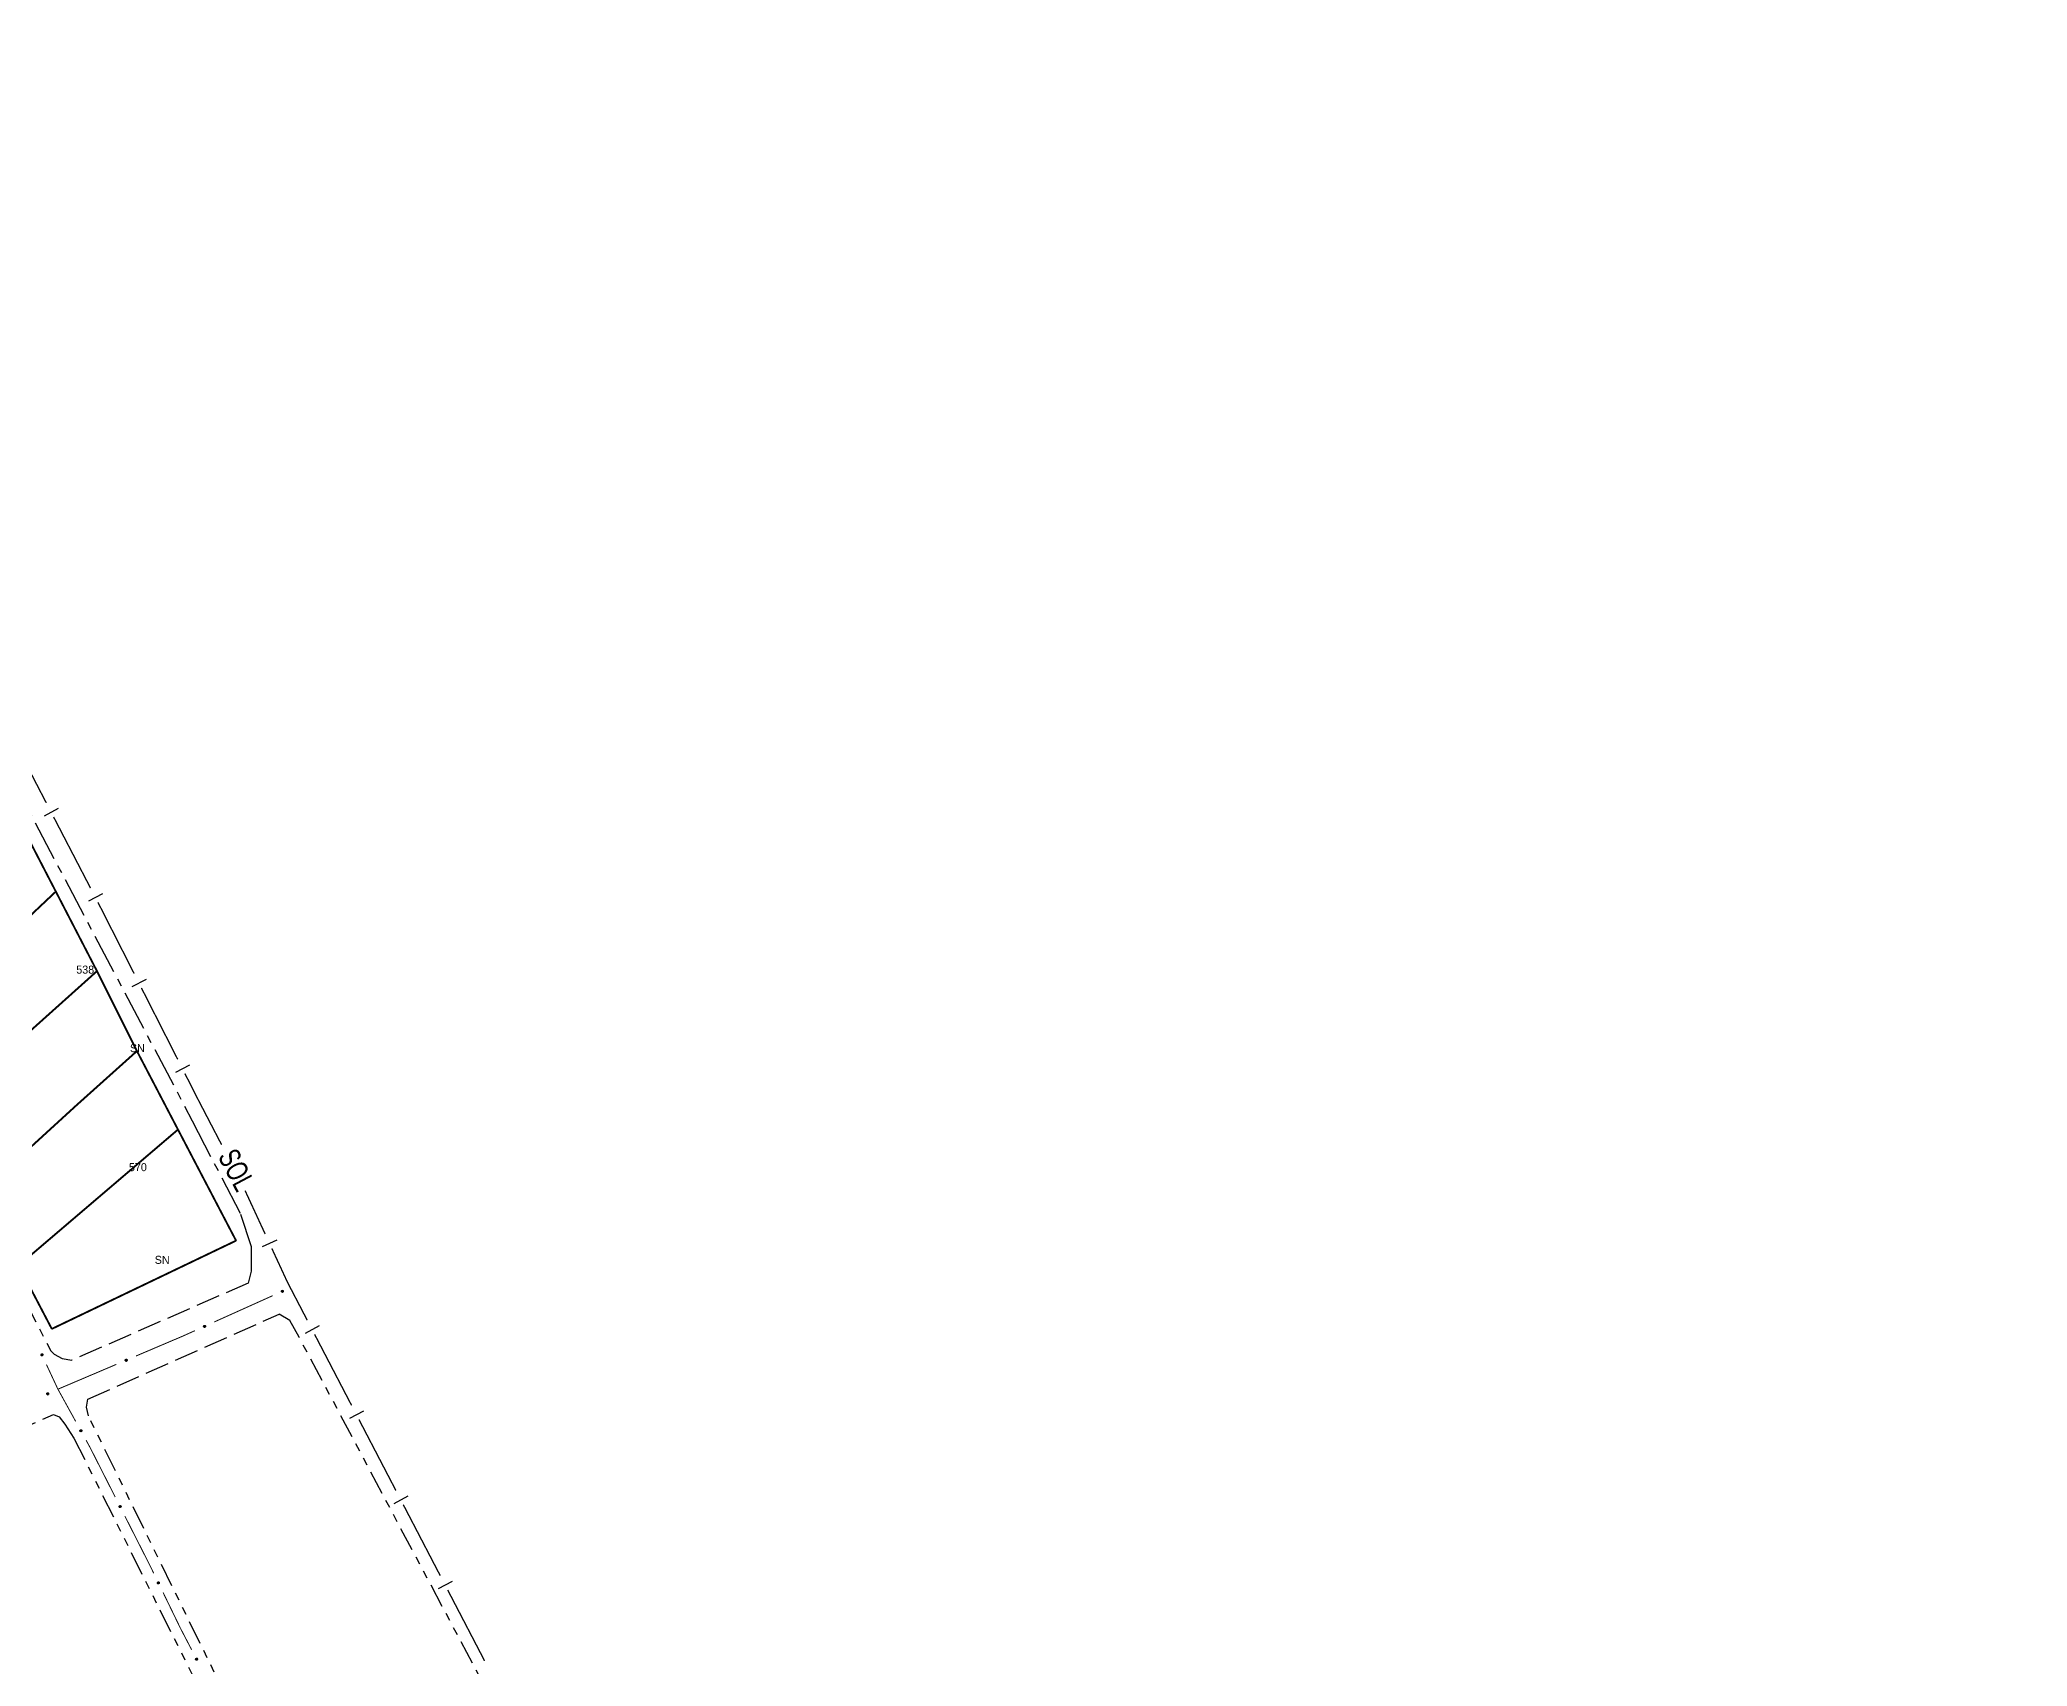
# Model space of a CAD drawing. Extents: x 205807 to 207855, y 4874692 to 4876446.
# Drawn here: x 207303.9 to 207676.4, y 4875780.4 to 4876085.2 of the extents above; entities that cross this region are included whole.
import ezdxf
from ezdxf.enums import TextEntityAlignment as Align

# ---------------------------------------------------------------- set-up
doc = ezdxf.new("R2010")
doc.units = 0
doc.header["$LTSCALE"] = 1.5
doc.header["$MEASUREMENT"] = 0
for name, pattern in [('TRACO_11', [8, 3, -1, 3, -1]), ('TRACO_13', [8, 5, -1, 1, -1]), ('TRACO_25', [8, 3, -1, 1, -1, 1, -1])]:
    doc.linetypes.add(name, pattern=pattern)
for name, color, linetype in [('CD_MALHA_LOTES', 7, 'CONTINUOUS'), ('LM-LIM-SETORES-BAIRROS', 250, 'CONTINUOUS'), ('RU-QUADRA', 210, 'CONTINUOUS'), ('SV-EIXO-RUA-N-PAV', 6, 'CONTINUOUS'), ('SV-EIXO-RUA-PAV', 20, 'CONTINUOUS'), ('SV-RUA-NAO-PAV', 7, 'CONTINUOUS'), ('SV-RUA-PAVIM', 7, 'CONTINUOUS'), ('SV-TXT-RUA-N-PAV', 7, 'CONTINUOUS'), ('Th_NmrPort', 1, 'CONTINUOUS')]:
    doc.layers.add(name, color=color, linetype=linetype)
doc.styles.add('ARIAL', font='ARIAL.SHX')

msp = doc.modelspace()

# ---------------------------------------------------------------- linework, layer by layer
at = {"layer": 'CD_MALHA_LOTES', "linetype": 'Continuous', "const_width": 0.35, "flags": 128}
for points in [[(207299.320323, 4875940.251058), (207306.905449, 4875925.594715)], [(207292.783235, 4875912.2665), (207306.905449, 4875925.594715)], [(207306.905449, 4875925.594715), (207314.62155, 4875910.685296)], [(207314.62155, 4875910.685296), (207300.237738, 4875897.791281)], [(207314.62155, 4875910.685296), (207322.107295, 4875895.702959)], [(207310.782735, 4875885.551988), (207322.107295, 4875895.702959)], [(207322.107295, 4875895.702959), (207329.802806, 4875880.986835)], [(207292.80947, 4875869.110618), (207310.782735, 4875885.551988)], [(207299.934581, 4875855.500285), (207329.802806, 4875880.986835)], [(207329.802806, 4875880.986835), (207340.69039, 4875860.166509)], [(207340.69039, 4875860.166509), (207306.150553, 4875843.626583)], [(207306.150553, 4875843.626583), (207299.934581, 4875855.500285)]]:
    msp.add_lwpolyline(points, dxfattribs=at)
at = {"layer": 'LM-LIM-SETORES-BAIRROS', "const_width": 0.25}
for points in [[(207305.117679, 4875942.218065), (207298.207363, 4875955.531499)], [(207313.410058, 4875926.241943), (207306.499742, 4875939.555378)], [(207315.171276, 4875922.848775), (207314.792121, 4875923.579256)], [(207315.251416, 4875922.690979), (207315.171276, 4875922.848775)], [(207321.590918, 4875910.208563), (207315.251416, 4875922.690979)], [(207329.741705, 4875894.159742), (207322.949382, 4875907.533759)], [(207333.678287, 4875886.408651), (207331.10017, 4875891.484938)], [(207333.819832, 4875886.136736), (207333.678287, 4875886.408651)], [(207337.975449, 4875878.153576), (207333.819832, 4875886.136736)], [(207342.776096, 4875868.695155), (207342.385941, 4875869.538873)], [(207346.13386, 4875861.433928), (207342.776096, 4875868.695155)], [(207350.31354, 4875852.395293), (207347.393022, 4875858.710968)], [(207350.332824, 4875852.358258), (207350.31354, 4875852.395293)], [(207354.027539, 4875845.26255), (207350.332824, 4875852.358258)], [(207362.340649, 4875829.297205), (207355.413058, 4875842.601659)], [(207370.653758, 4875813.331861), (207363.726167, 4875826.636315)], [(207378.966868, 4875797.366517), (207372.039277, 4875810.670971)], [(207387.279977, 4875781.401173), (207380.352386, 4875794.705627)]]:
    msp.add_lwpolyline(points, dxfattribs=at)
at = {"layer": 'LM-LIM-SETORES-BAIRROS'}
for points in [[(207307.370397, 4875941.133972), (207304.707711, 4875939.751908)], [(207315.662777, 4875925.15785), (207313.00009, 4875923.775787)], [(207323.833963, 4875909.104593), (207321.159159, 4875907.746128)], [(207331.98475, 4875893.055772), (207329.309947, 4875891.697307)], [(207348.334781, 4875860.248202), (207345.611821, 4875858.989041)], [(207356.281664, 4875844.181382), (207353.620773, 4875842.795863)], [(207364.594773, 4875828.216037), (207361.933882, 4875826.830519)], [(207372.907882, 4875812.250693), (207370.246992, 4875810.865175)], [(207381.220992, 4875796.285349), (207378.560101, 4875794.899831)]]:
    msp.add_lwpolyline(points, dxfattribs=at)
at = {"layer": 'RU-QUADRA', "linetype": 'Continuous', "const_width": 0.18, "flags": 128}
msp.add_lwpolyline([(207299.934581, 4875855.500285), (207306.150553, 4875843.626583), (207340.69039, 4875860.166509), (207329.802806, 4875880.986835), (207322.107295, 4875895.702959), (207314.62155, 4875910.685296), (207306.905449, 4875925.594715), (207299.320323, 4875940.251058)], dxfattribs=at)
at = {"layer": 'SV-EIXO-RUA-N-PAV'}
for points in [[(207304.337197, 4875838.937672), (207304.383384, 4875838.921587), (207304.419791, 4875838.898317), (207304.444569, 4875838.870169), (207304.45998, 4875838.839587), (207304.472222, 4875838.806523), (207304.47721, 4875838.770465), (207304.473881, 4875838.729219), (207304.45807, 4875838.682773), (207304.431781, 4875838.647045), (207304.405485, 4875838.621275), (207304.37452, 4875838.60337), (207304.342202, 4875838.592016), (207304.304575, 4875838.588073), (207304.262809, 4875838.591855), (207304.216491, 4875838.608884), (207304.180956, 4875838.631942), (207304.157703, 4875838.659797), (207304.139899, 4875838.691041), (207304.127806, 4875838.724945), (207304.123114, 4875838.760369), (207304.126997, 4875838.802414), (207304.14441, 4875838.847908), (207304.167003, 4875838.883612), (207304.194524, 4875838.90725), (207304.225679, 4875838.924085), (207304.258692, 4875838.936767), (207304.294729, 4875838.94329), (207304.337197, 4875838.937672)], [(207311.624747, 4875824.712325), (207311.671919, 4875824.69941), (207311.709821, 4875824.678665), (207311.736453, 4875824.652263), (207311.753903, 4875824.622797), (207311.76836, 4875824.59064), (207311.775783, 4875824.555004), (207311.775261, 4875824.513627), (207311.762638, 4875824.466215), (207311.738835, 4875824.428785), (207311.714348, 4875824.401291), (207311.684669, 4875824.381326), (207311.653196, 4875824.367804), (207311.615924, 4875824.361318), (207311.573997, 4875824.362257), (207311.52663, 4875824.376103), (207311.489612, 4875824.396696), (207311.464523, 4875824.422909), (207311.44464, 4875824.452873), (207311.430274, 4875824.485879), (207311.423189, 4875824.520903), (207311.42421, 4875824.563115), (207311.438496, 4875824.609685), (207311.458614, 4875824.64684), (207311.484468, 4875824.672291), (207311.514408, 4875824.691201), (207311.546484, 4875824.706094), (207311.581996, 4875824.715047), (207311.624747, 4875824.712325)], [(207318.979681, 4875810.500639), (207319.026381, 4875810.486107), (207319.063545, 4875810.464068), (207319.089251, 4875810.436764), (207319.105676, 4875810.406714), (207319.119016, 4875810.374078), (207319.125207, 4875810.338207), (207319.123259, 4875810.296873), (207319.10901, 4875810.249924), (207319.083931, 4875810.213337), (207319.058511, 4875810.186703), (207319.028163, 4875810.167772), (207318.996242, 4875810.155343), (207318.958769, 4875810.150145), (207318.916899, 4875810.152528), (207318.870037, 4875810.167998), (207318.833751, 4875810.189855), (207318.80958, 4875810.216917), (207318.790741, 4875810.247548), (207318.777521, 4875810.281029), (207318.771647, 4875810.316276), (207318.774122, 4875810.358428), (207318.790004, 4875810.404478), (207318.81139, 4875810.440918), (207318.838106, 4875810.465462), (207318.86868, 4875810.48333), (207318.90125, 4875810.497109), (207318.937049, 4875810.504833), (207318.979681, 4875810.500639)], [(207326.166263, 4875796.203783), (207326.212709, 4875796.188461), (207326.249494, 4875796.165794), (207326.274733, 4875796.138059), (207326.290646, 4875796.107734), (207326.303431, 4875796.074877), (207326.309012, 4875796.038906), (207326.306364, 4875795.99761), (207326.29132, 4875795.950911), (207326.265624, 4875795.914754), (207326.239757, 4875795.888555), (207326.209091, 4875795.870141), (207326.176964, 4875795.858256), (207326.139408, 4875795.853694), (207326.097585, 4875795.856787), (207326.050992, 4875795.87305), (207326.015082, 4875795.895519), (207325.991373, 4875795.922987), (207325.973057, 4875795.953933), (207325.960406, 4875795.987634), (207325.955131, 4875796.022975), (207325.958321, 4875796.065079), (207325.974982, 4875796.110853), (207325.996983, 4875796.146925), (207326.024111, 4875796.171013), (207326.054984, 4875796.18836), (207326.087783, 4875796.201584), (207326.123708, 4875796.2087), (207326.166263, 4875796.203783)], [(207333.316116, 4875781.895082), (207333.36296, 4875781.881025), (207333.400347, 4875781.859365), (207333.426329, 4875781.832324), (207333.443058, 4875781.802442), (207333.45673, 4875781.769943), (207333.463285, 4875781.734137), (207333.461757, 4875781.692785), (207333.447985, 4875781.645694), (207333.423279, 4875781.608854), (207333.398132, 4875781.581963), (207333.367977, 4875781.562725), (207333.336184, 4875781.549972), (207333.298765, 4875781.544393), (207333.256874, 4875781.546351), (207333.209857, 4875781.561344), (207333.17335, 4875781.582831), (207333.148906, 4875781.609646), (207333.129757, 4875781.640084), (207333.116197, 4875781.67343), (207333.109965, 4875781.708615), (207333.112012, 4875781.75079), (207333.127426, 4875781.796999), (207333.14844, 4875781.833654), (207333.174905, 4875781.858469), (207333.205296, 4875781.876647), (207333.237725, 4875781.890755), (207333.273444, 4875781.898843), (207333.316116, 4875781.895082)]]:
    msp.add_lwpolyline(points, close=True, dxfattribs=at)
for points in [[(207304.123114, 4875838.760369), (207304.216491, 4875838.608884)], [(207304.126997, 4875838.802414), (207304.262809, 4875838.591855)], [(207304.127806, 4875838.724945), (207304.180956, 4875838.631942)], [(207304.127869, 4875838.738992), (207304.19557, 4875838.626022)], [(207304.129538, 4875838.777405), (207304.235952, 4875838.607205)], [(207304.138712, 4875838.822327), (207304.281943, 4875838.592507)], [(207304.14441, 4875838.847908), (207304.304575, 4875838.588073)], [(207304.155715, 4875838.86337), (207304.32044, 4875838.593888)], [(207304.167003, 4875838.883612), (207304.342202, 4875838.592016)], [(207304.181532, 4875838.891961), (207304.356632, 4875838.600217)], [(207304.194524, 4875838.90725), (207304.37452, 4875838.60337)], [(207304.210808, 4875838.91313), (207304.386892, 4875838.612813)], [(207304.225679, 4875838.924085), (207304.405485, 4875838.621275)], [(207304.244778, 4875838.927456), (207304.418148, 4875838.639422)], [(207304.258692, 4875838.936767), (207304.431781, 4875838.647045)], [(207304.27858, 4875838.935681), (207304.443389, 4875838.66925)], [(207304.294729, 4875838.94329), (207304.45807, 4875838.682773)], [(207304.314688, 4875838.938959), (207304.462782, 4875838.708396)], [(207304.337197, 4875838.937672), (207304.473881, 4875838.729219)], [(207304.361999, 4875838.927888), (207304.47204, 4875838.756367)], [(207304.383384, 4875838.921587), (207304.47721, 4875838.770465)], [(207304.404195, 4875838.908411), (207304.470082, 4875838.796101)], [(207304.419791, 4875838.898317), (207304.472222, 4875838.806523)], [(207311.423189, 4875824.520903), (207311.52663, 4875824.376103)], [(207311.42421, 4875824.563115), (207311.573997, 4875824.362257)], [(207311.428442, 4875824.538336), (207311.546161, 4875824.375749)], [(207311.429384, 4875824.499898), (207311.504594, 4875824.391782)], [(207311.430274, 4875824.485879), (207311.489612, 4875824.396696)], [(207311.434547, 4875824.583776), (207311.593042, 4875824.364206)], [(207311.438496, 4875824.609685), (207311.615924, 4875824.361318)], [(207311.448726, 4875824.625878), (207311.631357, 4875824.368196)], [(207311.458614, 4875824.64684), (207311.653196, 4875824.367804)], [(207311.472543, 4875824.656155), (207311.667036, 4875824.376965)], [(207311.484468, 4875824.672291), (207311.684669, 4875824.381326)], [(207311.500314, 4875824.679263), (207311.696371, 4875824.391586)], [(207311.514408, 4875824.691201), (207311.714348, 4875824.401291)], [(207311.533234, 4875824.69586), (207311.72575, 4875824.420255)], [(207311.546484, 4875824.706094), (207311.738835, 4875824.428785)], [(207311.566401, 4875824.706361), (207311.748909, 4875824.451727)], [(207311.581996, 4875824.715047), (207311.762638, 4875824.466215)], [(207311.602203, 4875824.712081), (207311.7656, 4875824.492098)], [(207311.624747, 4875824.712325), (207311.775261, 4875824.513627)], [(207311.650156, 4875824.704246), (207311.771582, 4875824.540588)], [(207311.671919, 4875824.69941), (207311.775783, 4875824.555004)], [(207311.693576, 4875824.687677), (207311.766933, 4875824.580097)], [(207311.709821, 4875824.678665), (207311.76836, 4875824.59064)], [(207318.771647, 4875810.316276), (207318.870037, 4875810.167998)], [(207318.774122, 4875810.358428), (207318.916899, 4875810.152528)], [(207318.777114, 4875810.29507), (207318.848555, 4875810.184426)], [(207318.777498, 4875810.333517), (207318.889544, 4875810.166971)], [(207318.777521, 4875810.281029), (207318.833751, 4875810.189855)], [(207318.785165, 4875810.378721), (207318.936, 4875810.153819)], [(207318.790004, 4875810.404478), (207318.958769, 4875810.150145)], [(207318.800786, 4875810.420309), (207318.97443, 4875810.156487)], [(207318.81139, 4875810.440918), (207318.996242, 4875810.155343)], [(207318.825632, 4875810.449747), (207319.01039, 4875810.164022)], [(207318.838106, 4875810.465462), (207319.028163, 4875810.167772)], [(207318.854183, 4875810.471884), (207319.040211, 4875810.177623)], [(207318.86868, 4875810.48333), (207319.058511, 4875810.186703)], [(207318.887656, 4875810.487338), (207319.070561, 4875810.205263)], [(207318.90125, 4875810.497109), (207319.083931, 4875810.213337)], [(207318.921164, 4875810.496689), (207319.09479, 4875810.235918)], [(207318.937049, 4875810.504833), (207319.10901, 4875810.249924)], [(207318.957142, 4875810.501173), (207319.112863, 4875810.27569)], [(207318.979681, 4875810.500639), (207319.123259, 4875810.296873)], [(207319.004797, 4875810.49169), (207319.120511, 4875810.323944)], [(207319.026381, 4875810.486107), (207319.125207, 4875810.338207)], [(207319.04762, 4875810.473635), (207319.117226, 4875810.363591)], [(207319.063545, 4875810.464068), (207319.119016, 4875810.374078)], [(207325.955131, 4875796.022975), (207326.050992, 4875795.87305)], [(207325.958321, 4875796.065079), (207326.097585, 4875795.856787)], [(207325.960238, 4875796.001679), (207326.029791, 4875795.88984)], [(207325.960406, 4875795.987634), (207326.015082, 4875795.895519)], [(207325.961274, 4875796.040115), (207326.070479, 4875795.871692)], [(207325.969706, 4875796.085182), (207326.116705, 4875795.857754)], [(207325.974982, 4875796.110853), (207326.139408, 4875795.853694)], [(207325.986031, 4875796.126499), (207326.155174, 4875795.85977)], [(207325.996983, 4875796.146925), (207326.176964, 4875795.858256)], [(207326.011373, 4875796.155512), (207326.191257, 4875795.866693)], [(207326.024111, 4875796.171013), (207326.209091, 4875795.870141)], [(207326.040295, 4875796.177161), (207326.221305, 4875795.879787)], [(207326.054984, 4875796.18836), (207326.239757, 4875795.888555)], [(207326.074025, 4875796.192045), (207326.252119, 4875795.906908)], [(207326.087783, 4875796.201584), (207326.265624, 4875795.914754)], [(207326.107687, 4875796.200826), (207326.276864, 4875795.937147)], [(207326.123708, 4875796.2087), (207326.29132, 4875795.950911)], [(207326.143736, 4875796.204699), (207326.295609, 4875795.976607)], [(207326.166263, 4875796.203783), (207326.306364, 4875795.99761)], [(207326.191223, 4875796.194409), (207326.304075, 4875796.024725)], [(207326.212709, 4875796.188461), (207326.309012, 4875796.038906)], [(207326.233734, 4875796.17563), (207326.301464, 4875796.064422)], [(207326.249494, 4875796.165794), (207326.303431, 4875796.074877)], [(207333.109965, 4875781.708615), (207333.209857, 4875781.561344)], [(207333.112012, 4875781.75079), (207333.256874, 4875781.546351)], [(207333.115641, 4875781.725915), (207333.229373, 4875781.560516)], [(207333.115648, 4875781.687465), (207333.188209, 4875781.577554)], [(207333.116197, 4875781.67343), (207333.17335, 4875781.582831)], [(207333.122848, 4875781.771194), (207333.27596, 4875781.547837)], [(207333.127426, 4875781.796999), (207333.298765, 4875781.544393)], [(207333.138046, 4875781.812939), (207333.314361, 4875781.550894)], [(207333.14844, 4875781.833654), (207333.336184, 4875781.549972)], [(207333.162592, 4875781.842628), (207333.350243, 4875781.558794)], [(207333.174905, 4875781.858469), (207333.367977, 4875781.562725)], [(207333.190917, 4875781.865054), (207333.379925, 4875781.572698)], [(207333.205296, 4875781.876647), (207333.398132, 4875781.581963)], [(207333.22423, 4875781.880847), (207333.409992, 4875781.600644)], [(207333.237725, 4875781.890755), (207333.423279, 4875781.608854)], [(207333.257642, 4875781.890538), (207333.433908, 4875781.631544)], [(207333.273444, 4875781.898843), (207333.447985, 4875781.645694)], [(207333.293572, 4875781.895387), (207333.451576, 4875781.671498)], [(207333.316116, 4875781.895082), (207333.461757, 4875781.692785)], [(207333.341321, 4875781.886388), (207333.458734, 4875781.719827)], [(207333.36296, 4875781.881025), (207333.463285, 4875781.734137)], [(207333.384326, 4875781.868769), (207333.455046, 4875781.759438)], [(207333.400347, 4875781.859365), (207333.45673, 4875781.769943)]]:
    msp.add_lwpolyline(points, dxfattribs=at)
at = {"layer": 'SV-EIXO-RUA-N-PAV', "const_width": 0.18}
for points in [[(207305.142917, 4875836.948125), (207307.254936, 4875832.416086)], [(207307.254936, 4875832.416086), (207307.280245, 4875832.361777)], [(207307.280245, 4875832.361777), (207310.631868, 4875826.284658)], [(207312.563617, 4875822.782038), (207313.046554, 4875821.906383)], [(207313.046554, 4875821.906383), (207313.328226, 4875821.39566)], [(207313.328226, 4875821.39566), (207318.041571, 4875812.106251)], [(207319.851481, 4875808.539148), (207324.376255, 4875799.621389)], [(207324.376255, 4875799.621389), (207324.516165, 4875799.345643)], [(207324.516165, 4875799.345643), (207325.255523, 4875797.825077)], [(207327.004665, 4875794.227786), (207330.065663, 4875787.932526)], [(207330.065663, 4875787.932526), (207330.273066, 4875787.505979)], [(207330.273066, 4875787.505979), (207332.361742, 4875783.49108)]]:
    msp.add_lwpolyline(points, dxfattribs=at)
at = {"layer": 'SV-EIXO-RUA-PAV'}
for points in [[(207349.204003, 4875850.719322), (207349.220699, 4875850.765293), (207349.244449, 4875850.801388), (207349.272922, 4875850.825792), (207349.303706, 4875850.840796), (207349.336929, 4875850.852599), (207349.37305, 4875850.857109), (207349.414248, 4875850.853234), (207349.460481, 4875850.83681), (207349.495858, 4875850.81005), (207349.521277, 4875850.783415), (207349.53877, 4875850.752216), (207349.549696, 4875850.71975), (207349.55314, 4875850.682075), (207349.548805, 4875850.640362), (207349.531165, 4875850.594274), (207349.507638, 4875850.559047), (207349.479478, 4875850.536165), (207349.448001, 4875850.518777), (207349.413939, 4875850.507133), (207349.378456, 4875850.502911), (207349.336466, 4875850.50735), (207349.291207, 4875850.525364), (207349.255805, 4875850.548428), (207349.232534, 4875850.57626), (207349.216113, 4875850.607634), (207349.203869, 4875850.640812), (207349.197824, 4875850.676933), (207349.204003, 4875850.719322)], [(207334.613259, 4875844.153487), (207334.629955, 4875844.199458), (207334.653705, 4875844.235553), (207334.682178, 4875844.259957), (207334.712962, 4875844.274961), (207334.746185, 4875844.286764), (207334.782306, 4875844.291274), (207334.823504, 4875844.287399), (207334.869737, 4875844.270975), (207334.905114, 4875844.244215), (207334.930533, 4875844.21758), (207334.948026, 4875844.186381), (207334.958952, 4875844.153915), (207334.962396, 4875844.11624), (207334.958061, 4875844.074527), (207334.940421, 4875844.028439), (207334.916894, 4875843.993212), (207334.888734, 4875843.97033), (207334.857257, 4875843.952942), (207334.823195, 4875843.941298), (207334.787712, 4875843.937076), (207334.745722, 4875843.941515), (207334.700463, 4875843.959529), (207334.665061, 4875843.982593), (207334.64179, 4875844.010425), (207334.625369, 4875844.041799), (207334.613125, 4875844.074977), (207334.60708, 4875844.111098), (207334.613259, 4875844.153487)], [(207319.92628, 4875837.81341), (207319.943937, 4875837.85902), (207319.968439, 4875837.894609), (207319.997418, 4875837.918411), (207320.02851, 4875837.932766), (207320.061973, 4875837.943869), (207320.09818, 4875837.94762), (207320.139289, 4875837.942882), (207320.185166, 4875837.925491), (207320.219974, 4875837.897995), (207320.244828, 4875837.870832), (207320.261664, 4875837.839273), (207320.271906, 4875837.806585), (207320.274558, 4875837.768846), (207320.26935, 4875837.727233), (207320.250746, 4875837.681525), (207320.226486, 4875837.646799), (207320.197851, 4875837.624514), (207320.166016, 4875837.607789), (207320.131718, 4875837.596863), (207320.096154, 4875837.593386), (207320.054266, 4875837.598706), (207320.009396, 4875837.617665), (207319.974485, 4875837.641467), (207319.951803, 4875837.669781), (207319.936043, 4875837.701493), (207319.924499, 4875837.73492), (207319.919213, 4875837.77116), (207319.92628, 4875837.81341)], [(207305.217177, 4875831.512143), (207305.233822, 4875831.558132), (207305.257532, 4875831.594253), (207305.285978, 4875831.618689), (207305.316746, 4875831.633727), (207305.349955, 4875831.645567), (207305.386071, 4875831.650116), (207305.427274, 4875831.646287), (207305.473525, 4875831.629913), (207305.508931, 4875831.603193), (207305.534379, 4875831.576586), (207305.551908, 4875831.545406), (207305.562869, 4875831.512952), (207305.566354, 4875831.475281), (207305.562066, 4875831.433563), (207305.544476, 4875831.387456), (207305.520989, 4875831.352202), (207305.492853, 4875831.32929), (207305.461396, 4875831.311867), (207305.427347, 4875831.300186), (207305.391869, 4875831.295924), (207305.349874, 4875831.300317), (207305.304595, 4875831.318281), (207305.269167, 4875831.341306), (207305.245866, 4875831.369112), (207305.229409, 4875831.400468), (207305.217129, 4875831.433633), (207305.211044, 4875831.469747), (207305.217177, 4875831.512143)]]:
    msp.add_lwpolyline(points, close=True, dxfattribs=at)
for points in [[(207349.197824, 4875850.676933), (207349.460481, 4875850.83681)], [(207349.202418, 4875850.696833), (207349.434923, 4875850.84186)], [(207349.203869, 4875850.640812), (207349.495858, 4875850.81005)], [(207349.204003, 4875850.719322), (207349.414248, 4875850.853234)], [(207349.205218, 4875850.660685), (207349.473808, 4875850.821951)], [(207349.212995, 4875850.626777), (207349.503299, 4875850.796318)], [(207349.214115, 4875850.743993), (207349.387078, 4875850.851753)], [(207349.216113, 4875850.607634), (207349.521277, 4875850.783415)], [(207349.220699, 4875850.765293), (207349.37305, 4875850.857109)], [(207349.226869, 4875850.59262), (207349.529492, 4875850.764711)], [(207349.232534, 4875850.57626), (207349.53877, 4875850.752216)], [(207349.234149, 4875850.785927), (207349.347321, 4875850.850322)], [(207349.244449, 4875850.801388), (207349.336929, 4875850.852599)], [(207349.24765, 4875850.563067), (207349.541687, 4875850.734287)], [(207349.255805, 4875850.548428), (207349.549696, 4875850.71975)], [(207349.275896, 4875850.536873), (207349.547535, 4875850.698015)], [(207349.291207, 4875850.525364), (207349.55314, 4875850.682075)], [(207349.316711, 4875850.519328), (207349.548406, 4875850.659503)], [(207349.336466, 4875850.50735), (207349.548805, 4875850.640362)], [(207349.361507, 4875850.50956), (207349.533101, 4875850.613711)], [(207349.378456, 4875850.502911), (207349.531165, 4875850.594274)], [(207349.399895, 4875850.507383), (207349.513751, 4875850.573581)], [(207349.413939, 4875850.507133), (207349.507638, 4875850.559047)], [(207334.60708, 4875844.111098), (207334.869737, 4875844.270975)], [(207334.611674, 4875844.130998), (207334.844179, 4875844.276025)], [(207334.613125, 4875844.074977), (207334.905114, 4875844.244215)], [(207334.613259, 4875844.153487), (207334.823504, 4875844.287399)], [(207334.614474, 4875844.09485), (207334.883064, 4875844.256116)], [(207334.622251, 4875844.060942), (207334.912555, 4875844.230483)], [(207334.623371, 4875844.178158), (207334.796334, 4875844.285918)], [(207334.625369, 4875844.041799), (207334.930533, 4875844.21758)], [(207334.629955, 4875844.199458), (207334.782306, 4875844.291274)], [(207334.636125, 4875844.026785), (207334.938748, 4875844.198876)], [(207334.64179, 4875844.010425), (207334.948026, 4875844.186381)], [(207334.643405, 4875844.220092), (207334.756577, 4875844.284487)], [(207334.653705, 4875844.235553), (207334.746185, 4875844.286764)], [(207334.656906, 4875843.997232), (207334.950943, 4875844.168452)], [(207334.665061, 4875843.982593), (207334.958952, 4875844.153915)], [(207334.685152, 4875843.971038), (207334.956791, 4875844.13218)], [(207334.700463, 4875843.959529), (207334.962396, 4875844.11624)], [(207334.725967, 4875843.953493), (207334.957662, 4875844.093668)], [(207334.745722, 4875843.941515), (207334.958061, 4875844.074527)], [(207334.770763, 4875843.943725), (207334.942357, 4875844.047876)], [(207334.787712, 4875843.937076), (207334.940421, 4875844.028439)], [(207334.809151, 4875843.941548), (207334.923007, 4875844.007746)], [(207334.823195, 4875843.941298), (207334.916894, 4875843.993212)], [(207319.919213, 4875837.77116), (207320.185166, 4875837.925491)], [(207319.924224, 4875837.790959), (207320.15972, 4875837.931076)], [(207319.924499, 4875837.73492), (207320.219974, 4875837.897995)], [(207319.926264, 4875837.75476), (207320.198179, 4875837.910355)], [(207319.92628, 4875837.81341), (207320.139289, 4875837.942882)], [(207319.933328, 4875837.720696), (207320.227126, 4875837.884109)], [(207319.936043, 4875837.701493), (207320.244828, 4875837.870832)], [(207319.936907, 4875837.837864), (207320.112093, 4875837.94197)], [(207319.943937, 4875837.85902), (207320.09818, 4875837.94762)], [(207319.946483, 4875837.686256), (207320.25265, 4875837.85196)], [(207319.951803, 4875837.669781), (207320.261664, 4875837.839273)], [(207319.957817, 4875837.879368), (207320.072315, 4875837.941374)], [(207319.966639, 4875837.656273), (207320.264203, 4875837.821287)], [(207319.968439, 4875837.894609), (207320.061973, 4875837.943869)], [(207319.974485, 4875837.641467), (207320.271906, 4875837.806585)], [(207319.994329, 4875837.629493), (207320.269289, 4875837.7849)], [(207320.009396, 4875837.617665), (207320.274558, 4875837.768846)], [(207320.034767, 4875837.611095), (207320.269352, 4875837.746378)], [(207320.054266, 4875837.598706), (207320.26935, 4875837.727233)], [(207320.079348, 4875837.60039), (207320.253089, 4875837.700917)], [(207320.096154, 4875837.593386), (207320.250746, 4875837.681525)], [(207320.117682, 4875837.597407), (207320.232902, 4875837.661202)], [(207320.131718, 4875837.596863), (207320.226486, 4875837.646799)], [(207305.211044, 4875831.469747), (207305.473525, 4875831.629913)], [(207305.215617, 4875831.489652), (207305.447961, 4875831.634936)], [(207305.217129, 4875831.433633), (207305.508931, 4875831.603193)], [(207305.217177, 4875831.512143), (207305.427274, 4875831.646287)], [(207305.218456, 4875831.453507), (207305.486868, 4875831.615069)], [(207305.226271, 4875831.419607), (207305.516388, 4875831.589468)], [(207305.227261, 4875831.536825), (207305.400105, 4875831.644775)], [(207305.229409, 4875831.400468), (207305.534379, 4875831.576586)], [(207305.233822, 4875831.558132), (207305.386071, 4875831.650116)], [(207305.240183, 4875831.385466), (207305.542616, 4875831.557891)], [(207305.245866, 4875831.369112), (207305.551908, 4875831.545406)], [(207305.247249, 4875831.578781), (207305.36035, 4875831.643301)], [(207305.257532, 4875831.594253), (207305.349955, 4875831.645567)], [(207305.260996, 4875831.355936), (207305.554844, 4875831.527481)], [(207305.269167, 4875831.341306), (207305.562869, 4875831.512952)], [(207305.289271, 4875831.329773), (207305.560732, 4875831.491215)], [(207305.304595, 4875831.318281), (207305.566354, 4875831.475281)], [(207305.330105, 4875831.312273), (207305.561646, 4875831.452703)], [(207305.349874, 4875831.300317), (207305.562066, 4875831.433563)], [(207305.374912, 4875831.302555), (207305.546391, 4875831.406895)], [(207305.391869, 4875831.295924), (207305.544476, 4875831.387456)], [(207305.413302, 4875831.300419), (207305.527086, 4875831.366744)], [(207305.427347, 4875831.300186), (207305.520989, 4875831.352202)]]:
    msp.add_lwpolyline(points, dxfattribs=at)
at = {"layer": 'SV-EIXO-RUA-PAV', "const_width": 0.18}
for points in [[(207336.613301, 4875844.932793), (207347.556359, 4875849.85717)], [(207330.732938, 4875842.28663), (207332.965615, 4875843.291335)], [(207321.942233, 4875838.550581), (207330.225211, 4875842.070846)], [(207330.225211, 4875842.070846), (207330.732938, 4875842.28663)], [(207307.216938, 4875832.29233), (207318.260909, 4875836.986018)]]:
    msp.add_lwpolyline(points, dxfattribs=at)
at = {"layer": 'SV-RUA-NAO-PAV', "linetype": 'TRACO_25'}
for points in [[(207021.536664, 4876390.086014, 6.532748), (207021.779324, 4876388.014419, 6.532748), (207022.376323, 4876385.180914, 6.532748), (207064.086981, 4876303.089614, 7.181893), (207115.738808, 4876203.701788, 7.656268), (207119.416729, 4876197.116291, 7.806071), (207158.769257, 4876123.972267, 7.59223), (207196.762203, 4876053.65785, 7.936464), (207251.404867, 4875947.09291, 7.395525), (207279.158354, 4875891.629317, 6.952939), (207305.929745, 4875839.60928, 6.166119), (207306.599559, 4875838.872732, 6.166119), (207308.104238, 4875838.105633, 6.166119), (207309.935392, 4875837.760487, 6.166119)], [(207676.436786, 4875228.705295, 8.252453), (207675.031672, 4875230.572661, 8.327524), (207669.83398, 4875236.426223, 8.427619), (207665.960369, 4875240.454011, 8.577762), (207662.389505, 4875247.055429, 8.577762), (207649.929181, 4875270.33528, 9.228381), (207642.377999, 4875285.10593, 10.229333), (207631.951808, 4875305.391693, 10.229333), (207609.252357, 4875346.601008, 9.803928), (207588.200621, 4875384.384821, 9.728857), (207552.622362, 4875455.746722, 9.453595), (207525.3319, 4875509.15638, 9.478619), (207511.064047, 4875535.609804, 9.116693), (207475.050231, 4875603.886333, 9.116693), (207453.629366, 4875644.496925, 8.354462), (207401.888693, 4875749.220715, 7.59223), (207352.522704, 4875842.056278, 6.707058), (207350.762315, 4875845.214969, 6.707058), (207348.773001, 4875846.379824, 6.707058)], [(207425.759146, 4875603.887477, 7.002115), (207365.713646, 4875720.070215, 7.002115), (207313.004357, 4875827.349228, 6.116943), (207312.652211, 4875828.972099, 6.116943), (207312.893621, 4875830.461179, 6.116943)], [(207306.468436, 4875827.61051, 6.116943), (207307.540439, 4875827.167944, 6.116943), (207308.612539, 4875825.799654, 6.116943), (207310.301677, 4875823.158402, 6.141531), (207366.60235, 4875710.665237, 6.756234), (207422.404963, 4875603.887555, 8.77246)]]:
    msp.add_polyline3d(points, dxfattribs=at)
at = {"layer": 'SV-RUA-NAO-PAV', "linetype": 'TRACO_13'}
msp.add_polyline3d([(207146.180343, 4876240.940319, 7.806071), (207168.464636, 4876197.82761, 7.806071), (207186.88054, 4876161.307005, 7.887288), (207226.402474, 4876085.210909, 8.059404), (207291.85845, 4875959.680358, 7.321761), (207332.481484, 4875882.629504, 6.657882), (207341.529226, 4875865.134072, 6.657882), (207343.550955, 4875859.068885, 6.584117), (207343.550955, 4875854.474045, 6.510353), (207342.970072, 4875852.217784, 6.485765)], dxfattribs=at)
at = {"layer": 'SV-RUA-PAVIM', "linetype": 'TRACO_11'}
for points in [[(207342.970072, 4875852.217784, 6.780822), (207309.935392, 4875837.760487, 6.780822)], [(207312.893621, 4875830.461179, 5.748121), (207348.773001, 4875846.379824, 6.829998)], [(207271.544498, 4875812.115767, 5.748121), (207306.468436, 4875827.61051, 5.748121)]]:
    msp.add_polyline3d(points, dxfattribs=at)

# ---------------------------------------------------------------- texts
at = {"layer": 'SV-TXT-RUA-N-PAV', "style": 'ARIAL', "width": 0.7}
msp.add_text('SOL', height=4, rotation=298, dxfattribs=at).set_placement((207337.196408, 4875875.942921))
at = {"layer": 'Th_NmrPort', "color": 1}
for s, p in [('538', (207310.743565, 4875910.96639)), ('SN', (207320.799751, 4875896.247789)), ('570', (207320.616912, 4875873.94134)), ('SN', (207325.446918, 4875856.571563))]:
    msp.add_text(s, height=1.5, dxfattribs=at).set_placement(p, align=Align.MIDDLE_LEFT)

doc.saveas('drawing.dxf')
